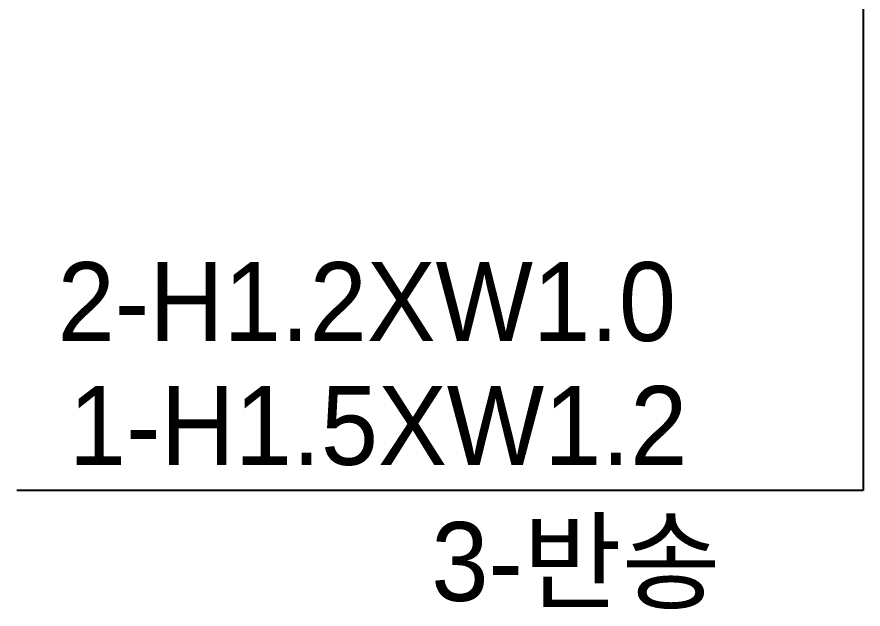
# Model space of a CAD drawing. Header units: inches. Extents: x 58 to 28157, y 27 to 25596.
# Drawn here: x 11167 to 13047, y 5632 to 6946 of the extents above; entities that cross this region are included whole.
import ezdxf

# ---------------------------------------------------------------- set-up
doc = ezdxf.new("R2010")
doc.units = ezdxf.units.IN
doc.header["$MEASUREMENT"] = 0
doc.layers.add('PLANT-04-INCHUL-LINE', color=1, linetype='Continuous')
doc.layers.add('PLANT-05-INCHUL-TEXT', color=7, linetype='Continuous')
doc.styles.add('GHS', font='Dotum.ttf')

msp = doc.modelspace()

# ---------------------------------------------------------------- linework, layer by layer
at = {"layer": 'PLANT-04-INCHUL-LINE'}
for p, q in [((13047, 8501.7), (13047, 5895.1)), ((13047, 5895.1), (11167.5, 5895.1))]:
    msp.add_line(p, q, dxfattribs=at)

# ---------------------------------------------------------------- texts
at = {"layer": 'PLANT-05-INCHUL-TEXT', "style": 'GHS'}
for s, p in [('2-H1.2XW1.0', (11257.7, 6226.9)), ('1-H1.5XW1.2', (11282.7, 5952)), ('3-반송', (12087.8, 5650.1))]:
    msp.add_text(s, height=175, dxfattribs=at).set_placement(p)

doc.saveas('drawing.dxf')
